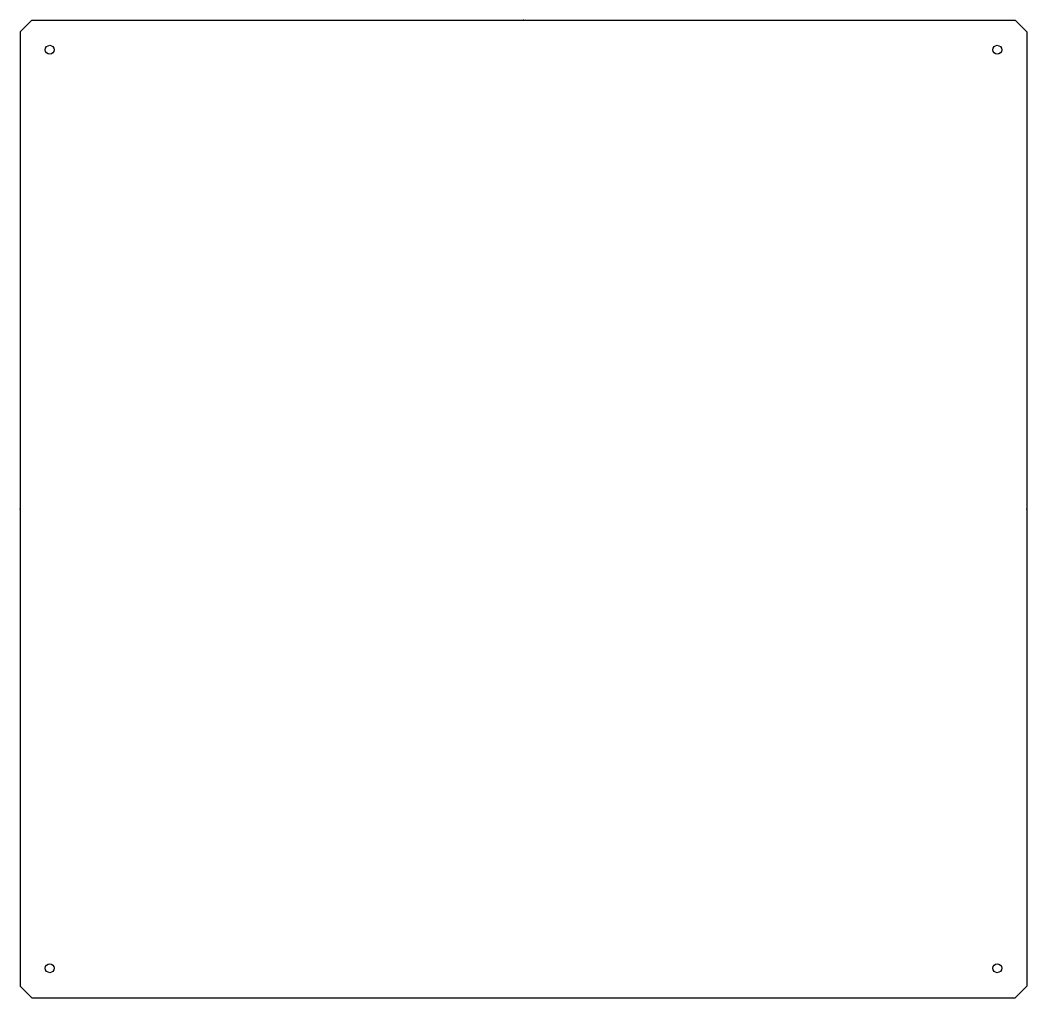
# Model space of a CAD drawing. Header units: millimetres. Extents: x -170 to 170, y -165 to 165.
import ezdxf

# ---------------------------------------------------------------- set-up
doc = ezdxf.new("R2010")
doc.units = ezdxf.units.MM
doc.header["$PDSIZE"] = -1

msp = doc.modelspace()

# ---------------------------------------------------------------- linework, layer by layer
at = {"color": 7, "linetype": 'Continuous'}
for p, q in [((-170, 161), (-166, 165)), ((-166, 165), (166, 165)), ((166, 165), (170, 161)), ((-170, 161), (-170, -161)), ((170, 161), (170, -161)), ((-170, -161), (-166, -165)), ((170, -161), (166, -165)), ((-166, -165), (166, -165))]:
    msp.add_line(p, q, dxfattribs=at)
for centre in [(-160, 155), (160, 155), (-160, -155), (160, -155)]:
    msp.add_circle(centre, 1.5, dxfattribs=at)
for p in [(0, 165), (-170, 0), (170, 0)]:
    msp.add_point(p, dxfattribs=at)

doc.saveas('drawing.dxf')
